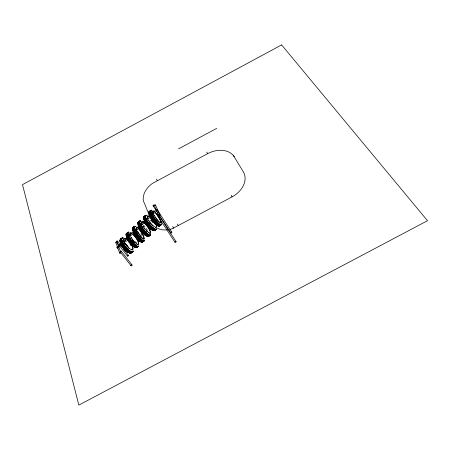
<?xml version="1.0" encoding="UTF-8"?>
<svg xmlns="http://www.w3.org/2000/svg" width="450" height="450" viewBox="0 0 450 450"><rect width="100%" height="100%" fill="white"/><g stroke="black" fill="none" stroke-linecap="round" stroke-linejoin="round"><path stroke-width="0.67" d="M123.778 240.638L123.671 239.507A6.997 2.301 51.6 0 1 126.107 238.933M161.623 224.314L161.567 223.234M120.42 243.658L120.769 244.463M141.694 223.577L141.649 222.418A7.076 1.811 53.8 0 1 143.696 222.182M143.089 226.637L143.089 226.08A7.076 1.811 53.8 0 0 150.401 232.864A7.076 1.811 53.8 0 0 144.737 223.048M137.604 232.132L137.717 231.458L137.385 231.441M153.163 212.991L152.494 212.974A0.72 0.349 34.8 0 0 152.679 213.356L153.596 213.902L153.439 213.497M130.989 237.864L131.091 237.212L131.293 238.089M142.847 226.507L142.881 226.108M153.259 214.014L157.343 210.184L157.067 209.565L156.448 209.239L152.443 213.092M156.448 209.239L157.343 210.184M120.392 243.911L116.848 247.343L117.686 248.231L117.63 247.691M153.349 214.059L153.253 213.806M142.397 224.606L141.441 224.111A0.714 0.377 32.4 0 1 141.261 223.723L141.969 223.695M123.981 240.93L123.165 240.924A0.709 0.411 28.9 0 0 123.328 241.318L124.307 241.774L124.251 241.431M122.895 241.504L126.9 237.651M129.403 235.243L132.907 231.874M135.917 228.982L138.42 226.575M141.424 223.689L144.428 220.798M146.931 218.391L149.597 215.747M117.754 248.203L121.264 244.834M123.767 242.426L127.277 239.057M130.269 236.132L133.791 232.802M136.794 229.916L139.303 227.509M142.307 224.623L144.816 222.216M147.819 219.33L150.328 216.922M144.219 220.798L144.186 221.473M136.091 228.949L135.99 229.112A0.714 0.343 37.1 0 0 136.17 229.506L137.036 230.079L136.704 229.247M149.507 216.467A7.104 2.002 51.5 0 0 147.268 216.827L147.071 216.984A7.104 2.008 51.5 0 1 149.316 216.619M151.881 229.984A7.093 2.047 51.5 0 1 145.192 223.307L145.389 223.149A7.093 2.047 51.5 0 0 146.391 224.651M148.545 220.635L148.612 220.236L148.866 221.124A5.265 1.491 51.5 0 1 148.309 220.112M122.496 247.477A6.986 2.34 51.6 0 1 121.528 245.987L121.821 245.632M124.847 244.069L125.168 243.81L124.813 243.248M145.727 235.693A7.065 1.856 53.8 0 1 139.416 228.78L139.697 228.448M127.659 239.732L127.581 240.126A7.014 2.002 53.8 0 0 133.003 246.465M149.316 214.763L149.243 214.391M154.553 211.753A7.127 1.463 55.4 0 0 152.792 211.742L152.578 211.888M157.382 225.18A7.116 1.508 55.4 0 1 154.688 223.746A7.116 1.508 55.4 0 1 150.491 218.008L150.576 217.614M153.973 215.269L154.311 215.28L154.266 216.079A5.276 1.086 55.4 0 1 153.726 215.049M137.981 227.88A7.048 1.429 57.4 0 0 136.299 227.88L136.271 228.437M140.051 241.521A7.042 1.474 57.5 0 1 133.841 234.039L134.061 233.899A7.042 1.474 57.5 0 0 134.634 234.939M123.103 240.924L123.457 240.84M178.549 148.877L216.669 128.396M169.965 229.343A19.609 14.546 -32.4 0 0 172.834 228.454L232.02 196.903A22.185 16.436 -26.5 0 0 243.309 171.81L234.231 156.819A21.662 15.677 -26.7 0 0 207.574 153.692L152.387 183.437A19.372 13.973 -31.9 0 0 143.331 200.756L149.586 215.764M116.888 247.281L117.276 247.359M139.269 227.492L138.921 227.486M129.409 235.074L129.763 235.086M138.369 226.434L138.808 227.402M149.602 215.505L149.648 215.803M145.643 223.11L145.063 223.065M139.849 228.606L139.286 228.538M134.246 233.899L133.723 233.786M121.236 244.699L120.949 244.603M123.969 241.903L123.998 241.453M150.137 216.765L149.445 215.977M126.692 237.786L127.114 238.821M123.829 241.852L123.109 241.549M147.358 219.049L147.825 219.15M130.044 236.042L129.347 235.721M153.135 213.941L152.792 213.778M136.069 229.832L136.716 230.169M141.564 224.522L142.144 224.781M133.009 231.75L133.397 232.751M147.527 218.07L146.852 218.171A0.72 0.388 29.6 0 0 147.037 218.559L148.005 219.037L147.859 218.548M144.686 222.019L144.394 221.805M138.026 225.276L138.319 225.489M150.069 216.478L149.805 216.141M127.147 238.562L126.911 238.264M148.416 220.393L148.596 220.686M133.431 232.47L133.138 231.981M123.694 239.681L124.02 240.266M120.263 251.927L131.017 265.719M121.258 251.117L131.979 264.926M116.454 241.881L127.389 256.05M147.302 216.996L147.617 217.603M117.439 241.076L122.468 247.629M123.311 248.721L128.34 255.268M141.683 222.581L141.964 223.206M130.196 235.159L129.414 235.108A0.709 0.388 32.1 0 0 129.589 235.496L130.528 235.997L130.416 235.558M157.286 215.28L174.926 242.156M158.434 214.661A0.652 0.484 -33.3 0 1 157.742 215.511A0.652 0.484 -33.3 0 1 157.404 214.74A0.652 0.484 -33.3 0 1 158.434 214.661L176.023 241.571M153.096 205.785L155.779 209.891M156.544 211.067L158.074 213.412M159.609 215.764L170.713 232.779M157.286 209.88L171.793 232.206M172.643 226.581L173.616 228.099M177.311 224.089L178.273 225.613M156.403 179.078L157.359 180.63M152.831 211.905L153.079 212.546M138.825 227.093L138.583 226.643M120.836 244.131L120.623 243.664M136.339 228.043L136.507 228.341M148.612 220.236L148.742 220.477A7.104 2.002 51.5 0 0 154.451 226.704A7.104 2.002 51.5 0 0 156.437 225.264M154.187 215.123L154.316 215.364A7.127 1.463 55.4 0 0 160.487 222.722A7.127 1.463 55.4 0 0 159.041 217.339M124.864 242.983L124.987 243.231A6.997 2.301 51.6 0 0 131.653 249.705A6.997 2.301 51.6 0 0 131.726 244.935M131.091 237.212L131.214 237.459A7.02 1.963 53.8 0 0 138.594 244.08A7.02 1.963 53.8 0 0 133.054 234.259M206.752 152.066L207.574 153.692M231.216 195.294L232.02 196.903M137.604 231.3L137.722 231.547A7.048 1.429 57.4 0 0 144.186 238.849A7.048 1.429 57.4 0 0 138.892 228.825M136.806 230.186L136.592 229.584A5.22 1.063 57.4 0 0 136.761 230.237M233.471 155.166L234.231 156.819M155.503 205.031L159.998 215.123M154.648 206.269L158.563 215.106M117.039 242.19L120.381 251.274M116.994 242.094A0.63 0.416 -20.6 0 0 116.28 242.004A0.63 0.416 -20.6 0 0 115.83 242.55L117.506 247.134M117.979 248.434L119.644 252.979M129.847 234.321L129.921 234.602M130.162 234.54L129.847 233.764A7.02 1.963 53.8 0 1 131.996 233.421M149.034 214.537L148.989 214.374A7.116 1.508 55.4 0 1 149.046 213.778M132.48 230.524L132.441 230.361A7.042 1.474 57.5 0 1 132.497 229.753M152.775 212.304L152.831 212.602M168.817 229.59A19.609 14.546 -32.4 0 1 167.664 229.776M167.096 229.849A19.609 14.546 -32.4 0 1 156.988 227.953M175.275 241.425A0.624 0.478 -33.7 0 1 176.046 241.65A0.624 0.478 -33.7 0 1 175.472 242.376A0.624 0.478 -33.7 0 1 174.904 241.898M131.479 264.814A0.624 0.472 -38.6 0 1 132.064 265.247A0.624 0.472 -38.6 0 1 131.327 265.86A0.624 0.472 -38.6 0 1 130.995 265.207M171.208 232.003A0.613 0.467 -33.4 0 1 171.827 232.408A0.613 0.467 -33.4 0 1 171.101 233.004A0.613 0.467 -33.4 0 1 170.736 232.391M116.387 242.826A0.63 0.416 -20.6 0 1 115.83 242.55M127.991 255.133A0.619 0.461 -38 0 1 128.385 255.724A0.619 0.461 -38 0 1 127.558 256.162A0.619 0.461 -38 0 1 127.457 255.42M125.168 243.81A5.181 1.71 51.6 0 1 124.296 241.819M131.873 252.371A8.719 2.897 51.6 0 1 123.862 247.539A8.719 2.897 51.6 0 1 121.207 238.792M132.176 252.129A8.724 2.891 51.6 0 1 124.172 247.292A8.724 2.891 51.6 0 1 121.511 238.551M128.233 252.444A6.986 2.34 51.6 0 1 122.861 247.967M125.049 243.472A6.986 2.34 51.6 0 1 128.317 247.635M131.591 251.708A8.617 2.846 51.6 0 1 123.907 244.659A8.617 2.846 51.6 0 1 122.563 237.847M133.099 251.263A8.617 2.846 51.6 0 1 132.519 251.724M133.003 251.336A8.617 2.846 51.6 0 1 125.111 246.549A8.724 2.88 51.6 0 1 122.406 237.836M122.468 237.926A8.617 2.846 51.6 0 0 125.111 246.549A8.724 2.88 51.6 0 0 133.076 251.421M127.243 239.698A6.997 2.301 51.6 0 1 128.453 240.761M130.922 244.108A6.997 2.301 51.6 0 1 131.496 249.868M129.364 248.704A6.997 2.301 51.6 0 1 128.548 248.018M126.906 246.324A6.997 2.301 51.6 0 1 125.769 244.873M123.48 239.664A6.997 2.301 51.6 0 1 125.916 239.085M127.052 239.85A6.997 2.301 51.6 0 1 129.465 242.196M131.383 252.619A8.612 2.869 51.6 0 1 124.926 249.553A8.612 2.869 51.6 0 1 119.987 240.502M120.229 239.636A8.612 2.869 51.6 0 1 120.853 239.214M131.259 251.966A8.617 2.846 51.6 0 1 123.576 244.918A8.617 2.846 51.6 0 1 122.237 238.106M132.773 251.522A8.617 2.846 51.6 0 1 132.193 251.977M131.164 252.045A8.617 2.852 51.6 0 1 123.48 244.997A8.617 2.852 51.6 0 1 122.141 238.185M130.05 244.333A8.617 2.852 51.6 0 1 130.956 245.683M132.677 251.595A8.617 2.852 51.6 0 1 132.097 252.056A8.612 2.857 51.6 0 1 131.518 252.512M133.048 250.689A8.724 2.886 51.6 0 1 125.573 247.635A8.724 2.886 51.6 0 1 122.175 238.022M131.451 252.703A8.719 2.902 51.6 0 1 123.441 247.877A8.719 2.902 51.6 0 1 120.791 239.13M131.681 251.646A8.612 2.869 51.6 0 1 125.775 250.239A8.612 2.869 51.6 0 1 120.082 240.429M120.324 239.558A8.612 2.869 51.6 0 1 120.949 239.141M130.59 252.501A8.612 2.857 51.6 0 1 123.525 246.369A8.612 2.857 51.6 0 1 120.954 239.057M133.172 251.342A8.724 2.88 51.6 0 1 124.498 245.588A8.724 2.88 51.6 0 1 123.463 237.819M132.75 251.674A8.724 2.886 51.6 0 1 124.751 246.836A8.724 2.886 51.6 0 1 122.079 238.095M132.441 251.916A8.724 2.891 51.6 0 1 124.442 247.078A8.724 2.891 51.6 0 1 121.776 238.337M130.86 252.287A8.617 2.852 51.6 0 1 123.795 246.156A8.617 2.852 51.6 0 1 121.219 238.843M132.373 251.837A8.617 2.852 51.6 0 1 131.788 252.298A8.612 2.863 51.6 0 1 123.896 247.517A8.612 2.863 51.6 0 1 121.269 238.882M131.777 252.444A8.719 2.902 51.6 0 1 123.767 247.618A8.719 2.902 51.6 0 1 121.112 238.871M131.754 251.713A8.719 2.902 51.6 0 1 124.256 248.676A8.719 2.902 51.6 0 1 120.887 239.051M131.704 252.366A8.612 2.863 51.6 0 1 123.795 247.596A8.612 2.863 51.6 0 1 121.174 238.956M125.331 240.789A8.612 2.863 51.6 0 1 126.332 241.695M126.287 251.145A6.986 2.334 51.6 0 1 125.055 250.076M124.425 242.584A6.986 2.334 51.6 0 1 128.509 247.489M154.367 205.639A0.647 0.439 -24 0 1 154.929 204.874A0.647 0.439 -24 0 1 155.503 205.38M149.197 235.873A8.82 2.295 53.8 0 1 141.896 230.333A8.82 2.295 53.8 0 1 138.892 221.777M149.518 235.637A8.82 2.289 53.8 0 1 142.222 230.091A8.82 2.289 53.8 0 1 139.219 221.541M140.574 230.158A7.065 1.851 53.8 0 1 139.916 229.134M149.243 235.013A8.713 2.244 53.8 0 1 143.314 229.292A8.713 2.244 53.8 0 1 139.697 221.951M139.832 221.169A8.713 2.244 53.8 0 1 140.327 220.854M150.604 233.966A8.713 2.244 53.8 0 1 150.041 235.142A8.713 2.256 53.8 0 1 149.597 235.468M150.407 234.855A8.713 2.25 53.8 0 1 143.213 229.365A8.713 2.25 53.8 0 1 140.226 220.928M144.534 223.194A7.076 1.817 53.8 0 1 149.873 230.777A7.076 1.817 53.8 0 1 148.309 232.661M147.257 231.801A7.076 1.817 53.8 0 1 146.109 230.642M144.945 229.258A7.076 1.817 53.8 0 1 144.203 228.263M143.505 227.244A7.076 1.817 53.8 0 1 142.886 226.226M141.547 221.929A7.076 1.817 53.8 0 1 143.494 222.334M148.686 236.115A8.707 2.272 53.8 0 1 141.469 230.648A8.707 2.272 53.8 0 1 138.51 222.193M148.894 235.266A8.713 2.25 53.8 0 1 142.307 228.617A8.713 2.25 53.8 0 1 139.489 221.422M150.159 235.035A8.713 2.25 53.8 0 1 149.698 235.395M148.792 235.344A8.713 2.256 53.8 0 1 141.593 227.756A8.713 2.256 53.8 0 1 139.882 221.181M150.227 235.119A8.826 2.278 53.8 0 1 142.279 228.628A8.826 2.278 53.8 0 1 140.76 221.192M148.854 235.367A8.82 2.301 53.8 0 1 142.138 231.576A8.82 2.301 53.8 0 1 138.448 222.103M148.787 236.042A8.713 2.272 53.8 0 1 141.57 230.569A8.82 2.301 53.8 0 1 138.549 222.03M138.611 222.12A8.713 2.272 53.8 0 0 141.57 230.569A8.82 2.301 53.8 0 0 148.849 236.126M148.179 235.789A8.713 2.261 53.8 0 1 140.979 228.206A8.713 2.261 53.8 0 1 139.281 221.631M149.451 235.553A8.713 2.261 53.8 0 1 148.984 235.912A8.713 2.267 53.8 0 1 141.817 230.389A8.82 2.295 53.8 0 1 138.791 221.85M150.671 234.039A8.826 2.272 53.8 0 1 143.983 230.226A8.826 2.272 53.8 0 1 140.265 220.764M150.126 235.192A8.826 2.284 53.8 0 1 142.841 229.641A8.826 2.284 53.8 0 1 139.821 221.091M149.805 235.429A8.82 2.284 53.8 0 1 142.509 229.882A8.82 2.284 53.8 0 1 139.5 221.333M148.466 235.581A8.713 2.256 53.8 0 1 141.266 227.998A8.713 2.256 53.8 0 1 139.562 221.422M150.57 234.112A8.826 2.278 53.8 0 1 143.882 230.299A8.826 2.278 53.8 0 1 140.164 220.838M149.096 235.952A8.82 2.295 53.8 0 1 141.795 230.406A8.713 2.267 53.8 0 1 138.853 221.94M149.13 235.789A8.713 2.267 53.8 0 1 141.919 230.316A8.713 2.267 53.8 0 1 138.954 221.867M143.55 225.146A8.713 2.267 53.8 0 1 144.956 226.817M146.278 228.628A8.713 2.267 53.8 0 1 147.437 230.468M137.453 246.268A8.752 2.481 53.8 0 1 130.584 242.691A8.752 2.481 53.8 0 1 127.091 233.128M137.728 246.819A8.758 2.475 53.8 0 1 130.326 241.47A8.758 2.475 53.8 0 1 127.508 232.824M134.589 247.005A7.014 2.002 53.8 0 1 133.909 246.932M133.206 246.319A7.014 2.002 53.8 0 1 130.196 243.467M129.442 242.511A7.014 2.002 53.8 0 1 128.722 241.504M128.391 240.992A7.014 2.002 53.8 0 1 127.783 239.979M131.957 239.197A7.014 2.002 53.8 0 1 133.661 241.661M137.374 246.274A8.651 2.43 53.8 0 1 131.4 240.683A8.651 2.43 53.8 0 1 127.907 233.308M128.076 232.493A8.651 2.43 53.8 0 1 128.61 232.144M138.707 245.976A8.651 2.43 53.8 0 1 138.206 246.369M138.105 246.442A8.651 2.43 53.8 0 1 130.652 239.833A8.651 2.43 53.8 0 1 128.509 232.217M132.851 234.405A7.02 1.963 53.8 0 1 138.139 241.937A7.02 1.963 53.8 0 1 136.429 243.956M134.989 242.781A7.02 1.963 53.8 0 1 131.957 239.13M129.78 233.252A7.02 1.963 53.8 0 1 131.799 233.567M136.901 247.292A8.646 2.458 53.8 0 1 129.578 242.016A8.752 2.486 53.8 0 1 126.754 233.381M126.81 233.471A8.646 2.458 53.8 0 0 129.578 242.016A8.752 2.486 53.8 0 0 136.969 247.376M137.031 246.527A8.651 2.436 53.8 0 1 131.057 240.936A8.651 2.436 53.8 0 1 127.564 233.556M127.738 232.746A8.651 2.436 53.8 0 1 128.267 232.397M138.364 246.223A8.651 2.436 53.8 0 1 137.863 246.617M136.929 246.6A8.651 2.436 53.8 0 1 129.701 239.147A8.651 2.436 53.8 0 1 128.171 232.47M138.263 246.296A8.651 2.436 53.8 0 1 137.762 246.69M138.431 246.308A8.758 2.464 53.8 0 1 130.376 240.019A8.758 2.464 53.8 0 1 129.071 232.442M137.002 247.219A8.646 2.453 53.8 0 1 131.068 243.703A8.646 2.453 53.8 0 1 126.203 234.562M126.377 233.747A8.646 2.453 53.8 0 1 126.911 233.398M136.328 247.039A8.646 2.447 53.8 0 1 130.348 241.453A8.646 2.447 53.8 0 1 126.861 234.073M127.035 233.263A8.646 2.447 53.8 0 1 127.569 232.909M137.661 246.735A8.646 2.447 53.8 0 1 137.16 247.129M138.769 246.06A8.758 2.458 53.8 0 1 131.377 240.699A8.758 2.458 53.8 0 1 128.548 232.059M138.33 246.381A8.758 2.464 53.8 0 1 130.933 241.026A8.758 2.464 53.8 0 1 128.109 232.38M138.009 246.617A8.758 2.469 53.8 0 1 130.607 241.262A8.758 2.469 53.8 0 1 127.789 232.616M136.609 246.836A8.646 2.441 53.8 0 1 129.983 240.317A8.646 2.441 53.8 0 1 127.316 233.055M137.942 246.532A8.646 2.441 53.8 0 1 137.441 246.926M138.673 246.133A8.758 2.464 53.8 0 1 131.276 240.773A8.758 2.464 53.8 0 1 128.447 232.132M137.07 247.303A8.752 2.486 53.8 0 1 129.656 241.965A8.752 2.486 53.8 0 1 126.849 233.308M137.244 247.044A8.646 2.453 53.8 0 1 129.926 241.768A8.646 2.453 53.8 0 1 127.153 233.218M135.681 241.65A8.646 2.453 53.8 0 1 136.575 243.399M142.751 241.791A8.786 1.817 57.4 0 1 136.367 235.682A8.786 1.817 57.4 0 1 133.358 227.149M143.094 241.571A8.792 1.811 57.4 0 1 136.71 235.463A8.792 1.811 57.4 0 1 133.701 226.929M139.714 241.217A7.042 1.474 57.5 0 1 138.021 239.715M136.648 238.016A7.042 1.474 57.5 0 1 135.945 237.032M135.602 236.52A7.042 1.474 57.5 0 1 134.944 235.468M143.111 240.857A8.685 1.772 57.4 0 1 136.17 231.851A8.685 1.772 57.4 0 1 135.557 226.564M144.146 240.778A8.685 1.772 57.4 0 1 143.781 241.071M144.039 240.846A8.679 1.778 57.4 0 1 137.149 233.837A8.679 1.778 57.4 0 1 135.45 226.631M138.679 228.96A7.048 1.429 57.4 0 1 143.888 237.763A7.048 1.429 57.4 0 1 140.794 236.711M140.451 236.267A7.048 1.429 57.4 0 1 139.399 234.816M139.056 234.304A7.048 1.429 57.4 0 1 138.398 233.252M138.088 232.729A7.048 1.429 57.4 0 1 137.509 231.688M136.136 227.419A7.048 1.429 57.4 0 1 137.002 227.419M141.176 242.094A8.679 1.8 57.4 0 1 134.741 234.045A8.679 1.8 57.4 0 1 132.947 227.542M142.222 242.004A8.679 1.8 57.4 0 1 141.857 242.303M143.781 241.009A8.679 1.778 57.4 0 1 138.752 236.824A8.679 1.778 57.4 0 1 134.044 227.526M134.106 226.794A8.679 1.778 57.4 0 1 134.499 226.547M143.674 241.076A8.679 1.783 57.4 0 1 138.645 236.891A8.679 1.783 57.4 0 1 133.937 227.599M133.999 226.862A8.679 1.783 57.4 0 1 134.392 226.614M140.867 233.904A8.679 1.783 57.4 0 1 141.688 235.328M143.843 241.099A8.792 1.8 57.4 0 1 137.469 234.979A8.792 1.8 57.4 0 1 134.443 226.451M142.284 242.094A8.786 1.823 57.4 0 1 135.889 235.991A8.786 1.823 57.4 0 1 132.891 227.453M141.289 242.027A8.679 1.8 57.4 0 1 134.854 233.977A8.679 1.8 57.4 0 1 133.054 227.475M142.329 241.937A8.679 1.8 57.4 0 1 141.964 242.235M141.998 241.571A8.679 1.789 57.4 0 1 135.562 233.522A8.679 1.789 57.4 0 1 133.757 227.025M143.032 241.487A8.679 1.789 57.4 0 1 142.667 241.779M144.236 240.081A8.792 1.794 57.4 0 1 137.835 234.743A8.792 1.794 57.4 0 1 135.506 226.479M143.736 241.166A8.792 1.806 57.4 0 1 137.362 235.046A8.792 1.806 57.4 0 1 134.336 226.519M143.392 241.386A8.792 1.806 57.4 0 1 137.014 235.266A8.792 1.806 57.4 0 1 133.999 226.738M143.331 241.296A8.679 1.783 57.4 0 1 137.031 235.254A8.679 1.783 57.4 0 1 134.055 226.834M144.096 240.93A8.792 1.8 57.4 0 1 137.121 233.837A8.792 1.8 57.4 0 1 135.399 226.547M142.644 241.858A8.786 1.817 57.4 0 1 135.653 234.782A8.786 1.817 57.4 0 1 133.954 227.475M142.391 242.027A8.786 1.823 57.4 0 1 135.996 235.918A8.786 1.823 57.4 0 1 132.998 227.385M142.582 241.774A8.679 1.794 57.4 0 1 136.277 235.738A8.679 1.794 57.4 0 1 133.307 227.312M142.689 241.701A8.679 1.794 57.4 0 1 136.384 235.671A8.679 1.794 57.4 0 1 133.414 227.244M155.593 229.162A8.854 2.537 51.5 0 1 148.388 225.692A8.854 2.537 51.5 0 1 144.619 216.248M155.768 229.77A8.854 2.531 51.5 0 1 147.977 224.544A8.854 2.531 51.5 0 1 144.928 216M150.002 228.566A7.093 2.047 51.5 0 1 147.549 226.119M155.334 229.191A8.747 2.486 51.5 0 1 149.029 223.706A8.747 2.486 51.5 0 1 145.288 216.433M145.457 215.623A8.747 2.486 51.5 0 1 146.008 215.274M156.718 228.881A8.747 2.486 51.5 0 1 156.201 229.275M155.233 229.269A8.747 2.486 51.5 0 1 148.933 223.785A8.747 2.486 51.5 0 1 145.192 216.512M145.361 215.702A8.747 2.486 51.5 0 1 145.907 215.353M155.734 224.179A7.104 2.008 51.5 0 1 155.222 227.334M153.157 226.063A7.104 2.008 51.5 0 1 150.711 223.605M150.311 223.127A7.104 2.008 51.5 0 1 149.552 222.137M154.958 230.276A8.741 2.509 51.5 0 1 148.719 226.856A8.741 2.509 51.5 0 1 143.528 217.845M143.696 217.035A8.741 2.509 51.5 0 1 144.253 216.681M154.997 229.455A8.747 2.486 51.5 0 1 148.697 223.976A8.747 2.486 51.5 0 1 144.956 216.697M145.125 215.893A8.747 2.486 51.5 0 1 145.676 215.539M156.386 229.146A8.747 2.486 51.5 0 1 155.869 229.539M154.901 229.534A8.747 2.492 51.5 0 1 148.596 224.055A8.747 2.492 51.5 0 1 144.861 216.776M156.285 229.224A8.747 2.492 51.5 0 1 155.768 229.618M156.454 229.23A8.859 2.52 51.5 0 1 148.669 223.993A8.859 2.52 51.5 0 1 145.609 215.454M155.025 230.361A8.854 2.542 51.5 0 1 147.223 225.146A8.854 2.542 51.5 0 1 144.191 216.591M153.658 230.518A8.741 2.509 51.5 0 1 146.019 223.217A8.741 2.509 51.5 0 1 144.349 216.602M155.053 230.197A8.741 2.509 51.5 0 1 154.536 230.597M154.311 230.001A8.747 2.498 51.5 0 1 147.313 223.616A8.747 2.498 51.5 0 1 144.439 216.439M151.391 220.781A8.747 2.498 51.5 0 1 152.781 222.553M155.7 229.686A8.747 2.498 51.5 0 1 155.183 230.085M156.786 228.966A8.859 2.514 51.5 0 1 148.309 222.806A8.859 2.514 51.5 0 1 146.846 215.314M156.358 229.303A8.859 2.52 51.5 0 1 148.567 224.072A8.859 2.52 51.5 0 1 145.513 215.533M156.043 229.556A8.854 2.526 51.5 0 1 148.252 224.325A8.854 2.526 51.5 0 1 145.204 215.781M154.586 229.787A8.747 2.498 51.5 0 1 146.947 222.474A8.747 2.498 51.5 0 1 145.266 215.871M155.976 229.472A8.747 2.498 51.5 0 1 155.458 229.866M156.69 229.044A8.859 2.514 51.5 0 1 148.905 223.808A8.859 2.514 51.5 0 1 145.845 215.269M155.357 230.096A8.854 2.537 51.5 0 1 147.561 224.876A8.741 2.503 51.5 0 1 143.859 217.575M144.518 216.326A8.854 2.537 51.5 0 0 147.561 224.876A8.741 2.503 51.5 0 0 153.894 230.333M155.126 230.282A8.854 2.542 51.5 0 1 147.324 225.067A8.854 2.542 51.5 0 1 144.287 216.512M144.028 216.771A8.741 2.503 51.5 0 1 144.585 216.416M155.289 230.012A8.741 2.503 51.5 0 1 154.766 230.411M153.996 230.254A8.741 2.503 51.5 0 1 147.684 224.781A8.741 2.503 51.5 0 1 143.955 217.496M144.129 216.692A8.741 2.503 51.5 0 1 144.681 216.338M150.345 220.191A8.741 2.503 51.5 0 1 151.082 221.029M155.385 229.933A8.741 2.503 51.5 0 1 154.868 230.333M153.326 214.104A5.276 1.086 55.4 0 1 153.152 213.429M159.817 225.619A8.882 1.856 55.4 0 1 153.067 219.566A8.882 1.856 55.4 0 1 149.839 211.14M160.155 225.388A8.882 1.851 55.4 0 1 153.411 219.33A8.775 1.828 55.4 0 1 149.76 211.972M150.176 210.909A8.882 1.851 55.4 0 0 153.411 219.33A8.775 1.828 55.4 0 0 159.002 225.382M154.558 223.234A7.121 1.502 55.4 0 1 152.713 220.956M152.347 220.449A7.121 1.502 55.4 0 1 151.65 219.414M151.318 218.891A7.121 1.502 55.4 0 1 150.705 217.862M160.104 224.623A8.775 1.811 55.4 0 1 154.536 218.554A8.775 1.811 55.4 0 1 150.857 211.208M150.919 210.482A8.775 1.811 55.4 0 1 151.324 210.24M161.184 224.544A8.775 1.811 55.4 0 1 160.808 224.837M159.998 224.696A8.775 1.817 55.4 0 1 154.429 218.627A8.775 1.817 55.4 0 1 150.75 211.281M161.078 224.618A8.775 1.817 55.4 0 1 160.701 224.91M155.306 212.833A7.127 1.463 55.4 0 1 160.2 219.938A7.127 1.463 55.4 0 1 160.082 222.773M159.278 222.199A7.127 1.463 55.4 0 1 155.047 217.063M152.623 211.303A7.127 1.463 55.4 0 1 153.534 211.309M155.514 212.687A7.127 1.463 55.4 0 1 157.669 215.314M159.289 225.849A8.775 1.839 55.4 0 1 153.962 221.715A8.775 1.839 55.4 0 1 148.956 212.524M149.023 211.798A8.775 1.839 55.4 0 1 149.434 211.551A8.775 1.834 55.4 0 1 149.794 211.303M159.744 224.871A8.775 1.817 55.4 0 1 154.176 218.801A8.775 1.817 55.4 0 1 150.497 211.455M150.559 210.729A8.775 1.817 55.4 0 1 150.969 210.487M160.824 224.792A8.775 1.817 55.4 0 1 160.447 225.084M159.638 224.944A8.775 1.823 55.4 0 1 154.069 218.874A8.775 1.823 55.4 0 1 150.39 211.528M150.452 210.803A8.775 1.823 55.4 0 1 150.862 210.561M160.723 224.865A8.775 1.823 55.4 0 1 160.341 225.157M160.892 224.882A8.888 1.839 55.4 0 1 154.153 218.818A8.888 1.839 55.4 0 1 150.907 210.398M159.356 225.939A8.882 1.862 55.4 0 1 152.601 219.893A8.882 1.862 55.4 0 1 149.377 211.461M159.396 225.776A8.775 1.839 55.4 0 1 154.069 221.642A8.775 1.839 55.4 0 1 149.062 212.451M149.124 211.725A8.775 1.839 55.4 0 1 149.541 211.477M149.822 211.241A8.775 1.828 55.4 0 1 150.232 210.999M160.088 225.298A8.775 1.828 55.4 0 1 159.711 225.591M161.246 224.634A8.888 1.834 55.4 0 1 153.872 217.609A8.888 1.834 55.4 0 1 151.999 210.409M160.785 224.955A8.888 1.845 55.4 0 1 154.046 218.891A8.888 1.845 55.4 0 1 150.806 210.471M160.447 225.186A8.888 1.845 55.4 0 1 153.709 219.127A8.775 1.823 55.4 0 1 150.053 211.764M150.469 210.707A8.888 1.845 55.4 0 0 153.709 219.127A8.775 1.823 55.4 0 0 159.3 225.18M150.114 211.039A8.775 1.823 55.4 0 1 150.525 210.797M160.386 225.096A8.775 1.823 55.4 0 1 160.003 225.388M161.145 224.708A8.888 1.839 55.4 0 1 154.412 218.638A8.888 1.839 55.4 0 1 151.161 210.223M159.711 225.692A8.882 1.856 55.4 0 1 152.961 219.639A8.882 1.856 55.4 0 1 149.732 211.213M159.458 225.866A8.882 1.862 55.4 0 1 152.708 219.819A8.882 1.862 55.4 0 1 149.484 211.388M159.649 225.602A8.775 1.834 55.4 0 1 154.322 221.468A8.775 1.834 55.4 0 1 149.316 212.276M159.756 225.529A8.775 1.834 55.4 0 1 154.429 221.394A8.775 1.834 55.4 0 1 149.422 212.203M281.616 44.91L22.5 184.641L78.84 405.09L427.5 220.703L281.616 44.91M120.628 252.067A0.641 0.472 -38.1 0 0 121.32 251.224A0.641 0.472 -38.1 0 0 120.336 251.28A0.641 0.472 -38.1 0 0 120.628 252.067M153.546 206.01A0.647 0.467 -33 0 0 154.232 205.178A0.647 0.467 -33 0 0 153.214 205.262A0.647 0.467 -33 0 0 153.546 206.01M120.043 253.226A0.641 0.416 -20.8 0 0 120.859 252.574A0.641 0.416 -20.8 0 0 119.858 252.529A0.641 0.416 -20.8 0 0 120.043 253.226M116.809 242.01A0.636 0.461 -37.6 0 0 117.495 241.183A0.636 0.461 -37.6 0 0 116.528 241.245A0.636 0.461 -37.6 0 0 116.809 242.01M159.182 215.91A0.652 0.439 -24.1 0 0 160.037 215.229A0.652 0.439 -24.1 0 0 159.041 215.156A0.652 0.439 -24.1 0 0 159.182 215.91"/></g></svg>
